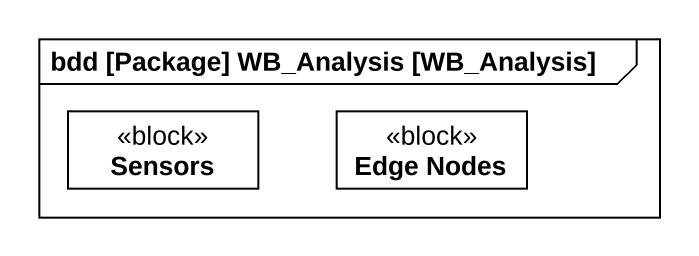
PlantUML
@startuml
mainframe bdd [Package] WB_Analysis [WB_Analysis]
hide circle
hide empty members
class Sensors <<block>>
class "Edge Nodes" as Edge_Nodes <<block>>
@enduml
